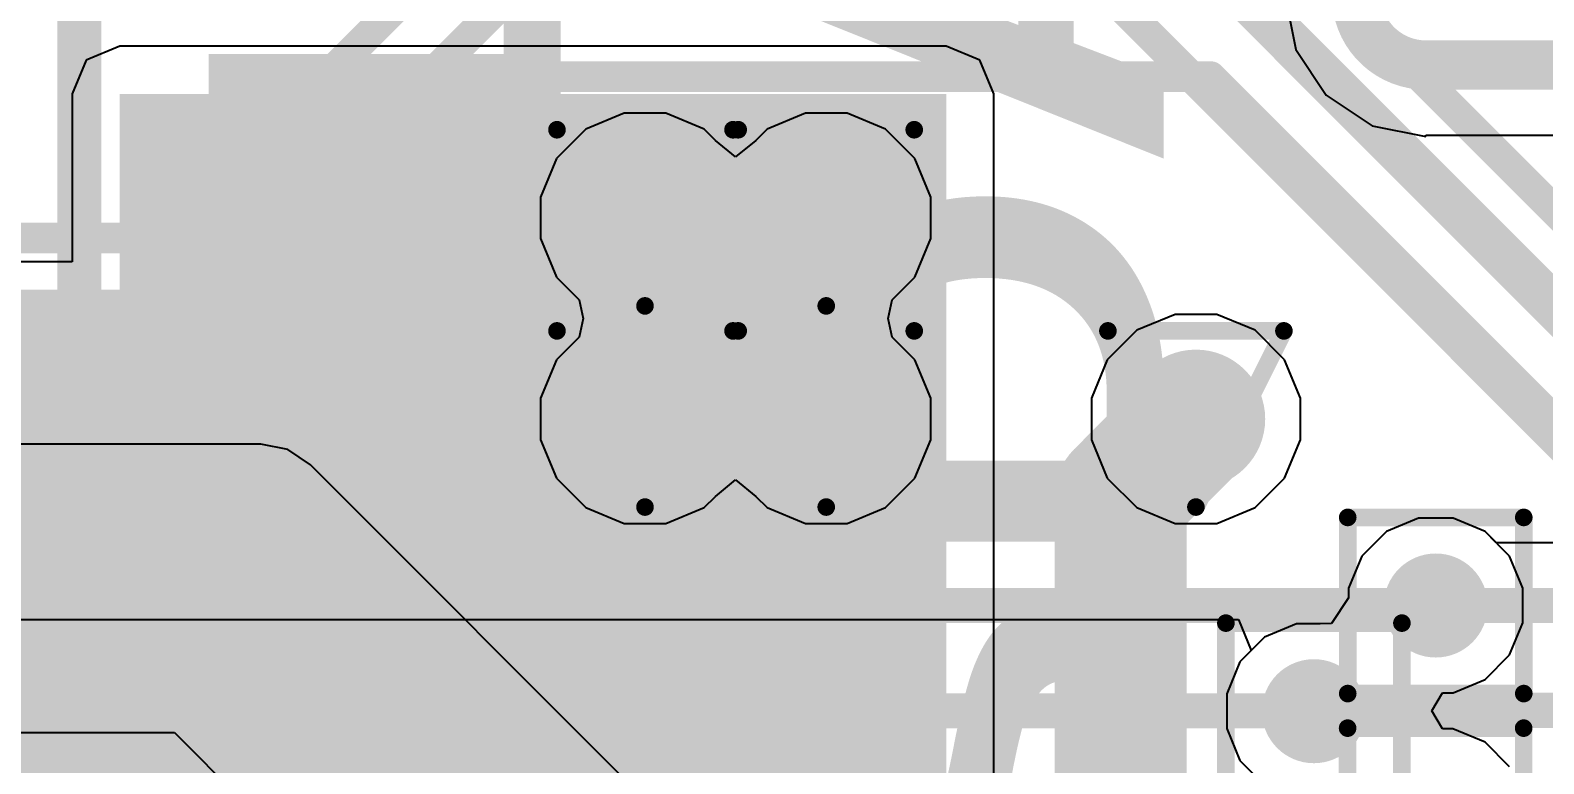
# Model space of a CAD drawing. Header units: inches. Extents: x -6 to 284, y -12 to 154.
# Drawn here: x 32.189 to 36.557, y -9.187 to -7.072 of the extents above; entities that cross this region are included whole.
import ezdxf

# ---------------------------------------------------------------- set-up
doc = ezdxf.new("R2010")
doc.units = ezdxf.units.IN
for name, color, linetype in [('Bottom Layer', 5, 'Continuous'), ('Bottom Overlay', 54, 'Continuous'), ('Bottom Paste', 16, 'Continuous'), ('Bottom Solder', 6, 'Continuous'), ('Drill Drawing', 1, 'Continuous'), ('GND-1', 16, 'Continuous'), ('GND-2', 90, 'Continuous'), ('GND-3', 216, 'Continuous'), ('GND-4', 54, 'Continuous'), ('PWR-1', 156, 'Continuous'), ('PWR-2', 130, 'Continuous'), ('Signal L1', 76, 'Continuous'), ('Signal L2', 6, 'Continuous'), ('Top Layer', 1, 'Continuous'), ('Top Overlay', 2, 'Continuous'), ('Via Holes', 16, 'Continuous')]:
    doc.layers.add(name, color=color, linetype=linetype)
doc.styles.add('Arial Black_Bold', font='', dxfattribs={"height": 0.2})
doc.styles.get('Arial Black_Bold').set_extended_font_data('Arial Black', bold=True)

# ---------------------------------------------------------------- blocks, each defined once
blk = doc.blocks.new('SOT_23_5_B_126')
at = {"layer": 'Bottom Overlay'}
for points in [[(-0.879, 1.4986, 0.127, 0.127, 0), (0.8736, 1.4986, 0.127, 0.127, 0)], [(0.8736, 1.3986, 0.127, 0.127, 0), (0.8736, 1.4986, 0.127, 0.127, 0)]]:
    blk.add_lwpolyline(points, format="xyseb", dxfattribs=at)
for points in [[(0.8418, 1.4986, 0.0635, 0.0635, 1), (0.9053, 1.4986, 0.0635, 0.0635, 1)], [(0.8418, 1.4986, 0.0635, 0.0635, 1), (0.9053, 1.4986, 0.0635, 0.0635, 1)], [(0.8418, 1.3986, 0.0635, 0.0635, 1), (0.9053, 1.3986, 0.0635, 0.0635, 1)]]:
    blk.add_lwpolyline(points, format="xyseb", close=True, dxfattribs=at)
blk = doc.blocks.new('C___0603_B_265')
at = {"layer": 'Bottom Layer'}
blk.add_hatch(color=5, dxfattribs=at).paths.add_polyline_path([(0.381, -0.4445), (0.381, 0.4445), (1.143, 0.4445), (1.143, -0.4445)])
at = {"layer": 'Bottom Paste'}
blk.add_hatch(color=16, dxfattribs=at).paths.add_polyline_path([(0.381, -0.4445), (0.381, 0.4445), (1.143, 0.4445), (1.143, -0.4445)])
at = {"layer": 'Bottom Solder'}
blk.add_hatch(color=6, dxfattribs=at).paths.add_polyline_path([(0.321, -0.5045), (0.321, 0.5045), (1.203, 0.5045), (1.203, -0.5045)])
at = {"layer": 'Bottom Overlay'}
for points in [[(0.4572, 0.5334, 0.127, 0.127, 0), (1.2446, 0.5334, 0.127, 0.127, 0)], [(1.2446, 0.5334, 0.127, 0.127, 0), (1.2446, -0.5334, 0.127, 0.127, 0)], [(1.2446, -0.5334, 0.127, 0.127, 0), (0.4572, -0.5334, 0.127, 0.127, 0)]]:
    blk.add_lwpolyline(points, format="xyseb", dxfattribs=at)
for points in [[(0.4254, 0.5334, 0.0635, 0.0635, 1), (0.4889, 0.5334, 0.0635, 0.0635, 1)], [(1.2128, 0.5334, 0.0635, 0.0635, 1), (1.2763, 0.5334, 0.0635, 0.0635, 1)], [(1.2128, 0.5334, 0.0635, 0.0635, 1), (1.2763, 0.5334, 0.0635, 0.0635, 1)], [(0.4254, -0.5334, 0.0635, 0.0635, 1), (0.4889, -0.5334, 0.0635, 0.0635, 1)], [(1.2129, -0.5334, 0.0635, 0.0635, 1), (1.2764, -0.5334, 0.0635, 0.0635, 1)], [(1.2129, -0.5334, 0.0635, 0.0635, 1), (1.2764, -0.5334, 0.0635, 0.0635, 1)]]:
    blk.add_lwpolyline(points, format="xyseb", close=True, dxfattribs=at)

msp = doc.modelspace()

# ---------------------------------------------------------------- hatches: boundary and pattern name
at = {"layer": 'Bottom Layer'}
for points in [[(32.4478, -9.2275), (34.8326, -9.2275), (34.8326, -7.2555), (32.4478, -7.2555)], [(31.2137, -9.2275), (34.8326, -9.2275), (34.8326, -7.877), (31.2137, -7.877)]]:
    msp.add_hatch(color=5, dxfattribs=at).paths.add_polyline_path(points)
h = msp.add_hatch(color=5, dxfattribs=at)
edge = h.paths.add_edge_path()
edge.add_arc((33.9633, -7.6127), 0.2, 0, 360)
h = msp.add_hatch(color=5, dxfattribs=at)
edge = h.paths.add_edge_path()
edge.add_arc((34.4863, -7.6127), 0.2, 0, 360)
h = msp.add_hatch(color=5, dxfattribs=at)
edge = h.paths.add_edge_path()
edge.add_arc((33.9633, -8.1928), 0.2, 0, 360)
h = msp.add_hatch(color=5, dxfattribs=at)
edge = h.paths.add_edge_path()
edge.add_arc((34.4863, -8.1928), 0.2, 0, 360)
h = msp.add_hatch(color=5, dxfattribs=at)
edge = h.paths.add_edge_path()
edge.add_arc((35.5531, -8.1928), 0.2, 0, 360)
h = msp.add_hatch(color=5, dxfattribs=at)
edge = h.paths.add_edge_path()
edge.add_arc((36.2452, -8.7307), 0.15, 0, 360)
h = msp.add_hatch(color=5, dxfattribs=at)
edge = h.paths.add_edge_path()
edge.add_arc((35.8936, -9.0355), 0.15, 0, 360)
at = {"layer": 'GND-1'}
h = msp.add_hatch(color=16, dxfattribs=at)
edge = h.paths.add_edge_path()
edge.add_arc((33.9633, -7.6127), 0.2, 0, 360)
h = msp.add_hatch(color=16, dxfattribs=at)
edge = h.paths.add_edge_path()
edge.add_arc((34.4863, -7.6127), 0.2, 0, 360)
h = msp.add_hatch(color=16, dxfattribs=at)
edge = h.paths.add_edge_path()
edge.add_arc((33.9633, -8.1928), 0.2, 0, 360)
h = msp.add_hatch(color=16, dxfattribs=at)
edge = h.paths.add_edge_path()
edge.add_arc((34.4863, -8.1928), 0.2, 0, 360)
h = msp.add_hatch(color=16, dxfattribs=at)
edge = h.paths.add_edge_path()
edge.add_arc((35.5531, -8.1928), 0.2, 0, 360)
h = msp.add_hatch(color=16, dxfattribs=at)
edge = h.paths.add_edge_path()
edge.add_arc((36.2452, -8.7307), 0.15, 0, 360)
h = msp.add_hatch(color=16, dxfattribs=at)
edge = h.paths.add_edge_path()
edge.add_arc((35.8936, -9.0355), 0.15, 0, 360)
at = {"layer": 'GND-2'}
h = msp.add_hatch(color=90, dxfattribs=at)
edge = h.paths.add_edge_path()
edge.add_arc((33.9633, -7.6127), 0.2, 0, 360)
h = msp.add_hatch(color=90, dxfattribs=at)
edge = h.paths.add_edge_path()
edge.add_arc((34.4863, -7.6127), 0.2, 0, 360)
h = msp.add_hatch(color=90, dxfattribs=at)
edge = h.paths.add_edge_path()
edge.add_arc((33.9633, -8.1928), 0.2, 0, 360)
h = msp.add_hatch(color=90, dxfattribs=at)
edge = h.paths.add_edge_path()
edge.add_arc((34.4863, -8.1928), 0.2, 0, 360)
h = msp.add_hatch(color=90, dxfattribs=at)
edge = h.paths.add_edge_path()
edge.add_arc((35.5531, -8.1928), 0.2, 0, 360)
h = msp.add_hatch(color=90, dxfattribs=at)
edge = h.paths.add_edge_path()
edge.add_arc((36.2452, -8.7307), 0.15, 0, 360)
h = msp.add_hatch(color=90, dxfattribs=at)
edge = h.paths.add_edge_path()
edge.add_arc((35.8936, -9.0355), 0.15, 0, 360)
at = {"layer": 'GND-3'}
h = msp.add_hatch(color=216, dxfattribs=at)
edge = h.paths.add_edge_path()
edge.add_arc((33.9633, -7.6127), 0.2, 0, 360)
h = msp.add_hatch(color=216, dxfattribs=at)
edge = h.paths.add_edge_path()
edge.add_arc((34.4863, -7.6127), 0.2, 0, 360)
h = msp.add_hatch(color=216, dxfattribs=at)
edge = h.paths.add_edge_path()
edge.add_arc((33.9633, -8.1928), 0.2, 0, 360)
h = msp.add_hatch(color=216, dxfattribs=at)
edge = h.paths.add_edge_path()
edge.add_arc((34.4863, -8.1928), 0.2, 0, 360)
h = msp.add_hatch(color=216, dxfattribs=at)
edge = h.paths.add_edge_path()
edge.add_arc((35.5531, -8.1928), 0.2, 0, 360)
h = msp.add_hatch(color=216, dxfattribs=at)
edge = h.paths.add_edge_path()
edge.add_arc((36.2452, -8.7307), 0.15, 0, 360)
h = msp.add_hatch(color=216, dxfattribs=at)
edge = h.paths.add_edge_path()
edge.add_arc((35.8936, -9.0355), 0.15, 0, 360)
at = {"layer": 'GND-4'}
h = msp.add_hatch(color=54, dxfattribs=at)
edge = h.paths.add_edge_path()
edge.add_arc((33.9633, -7.6127), 0.2, 0, 360)
h = msp.add_hatch(color=54, dxfattribs=at)
edge = h.paths.add_edge_path()
edge.add_arc((34.4863, -7.6127), 0.2, 0, 360)
h = msp.add_hatch(color=54, dxfattribs=at)
edge = h.paths.add_edge_path()
edge.add_arc((33.9633, -8.1928), 0.2, 0, 360)
h = msp.add_hatch(color=54, dxfattribs=at)
edge = h.paths.add_edge_path()
edge.add_arc((34.4863, -8.1928), 0.2, 0, 360)
h = msp.add_hatch(color=54, dxfattribs=at)
edge = h.paths.add_edge_path()
edge.add_arc((35.5531, -8.1928), 0.2, 0, 360)
h = msp.add_hatch(color=54, dxfattribs=at)
edge = h.paths.add_edge_path()
edge.add_arc((36.2452, -8.7307), 0.15, 0, 360)
h = msp.add_hatch(color=54, dxfattribs=at)
edge = h.paths.add_edge_path()
edge.add_arc((35.8936, -9.0355), 0.15, 0, 360)
at = {"layer": 'PWR-1'}
h = msp.add_hatch(color=156, dxfattribs=at)
edge = h.paths.add_edge_path()
edge.add_arc((33.9633, -7.6127), 0.2, 0, 360)
h = msp.add_hatch(color=156, dxfattribs=at)
edge = h.paths.add_edge_path()
edge.add_arc((34.4863, -7.6127), 0.2, 0, 360)
h = msp.add_hatch(color=156, dxfattribs=at)
edge = h.paths.add_edge_path()
edge.add_arc((33.9633, -8.1928), 0.2, 0, 360)
h = msp.add_hatch(color=156, dxfattribs=at)
edge = h.paths.add_edge_path()
edge.add_arc((34.4863, -8.1928), 0.2, 0, 360)
h = msp.add_hatch(color=156, dxfattribs=at)
edge = h.paths.add_edge_path()
edge.add_arc((35.5531, -8.1928), 0.2, 0, 360)
h = msp.add_hatch(color=156, dxfattribs=at)
edge = h.paths.add_edge_path()
edge.add_arc((36.2452, -8.7307), 0.15, 0, 360)
h = msp.add_hatch(color=156, dxfattribs=at)
edge = h.paths.add_edge_path()
edge.add_arc((35.8936, -9.0355), 0.15, 0, 360)
at = {"layer": 'PWR-2'}
h = msp.add_hatch(color=130, dxfattribs=at)
edge = h.paths.add_edge_path()
edge.add_arc((33.9633, -7.6127), 0.2, 0, 360)
h = msp.add_hatch(color=130, dxfattribs=at)
edge = h.paths.add_edge_path()
edge.add_arc((34.4863, -7.6127), 0.2, 0, 360)
h = msp.add_hatch(color=130, dxfattribs=at)
edge = h.paths.add_edge_path()
edge.add_arc((33.9633, -8.1928), 0.2, 0, 360)
h = msp.add_hatch(color=130, dxfattribs=at)
edge = h.paths.add_edge_path()
edge.add_arc((34.4863, -8.1928), 0.2, 0, 360)
h = msp.add_hatch(color=130, dxfattribs=at)
edge = h.paths.add_edge_path()
edge.add_arc((35.5531, -8.1928), 0.2, 0, 360)
h = msp.add_hatch(color=130, dxfattribs=at)
edge = h.paths.add_edge_path()
edge.add_arc((36.2452, -8.7307), 0.15, 0, 360)
h = msp.add_hatch(color=130, dxfattribs=at)
edge = h.paths.add_edge_path()
edge.add_arc((35.8936, -9.0355), 0.15, 0, 360)
at = {"layer": 'Signal L1'}
h = msp.add_hatch(color=76, dxfattribs=at)
edge = h.paths.add_edge_path()
edge.add_arc((33.9633, -7.6127), 0.2, 0, 360)
h = msp.add_hatch(color=76, dxfattribs=at)
edge = h.paths.add_edge_path()
edge.add_arc((34.4863, -7.6127), 0.2, 0, 360)
h = msp.add_hatch(color=76, dxfattribs=at)
edge = h.paths.add_edge_path()
edge.add_arc((33.9633, -8.1928), 0.2, 0, 360)
h = msp.add_hatch(color=76, dxfattribs=at)
edge = h.paths.add_edge_path()
edge.add_arc((34.4863, -8.1928), 0.2, 0, 360)
h = msp.add_hatch(color=76, dxfattribs=at)
edge = h.paths.add_edge_path()
edge.add_arc((35.5531, -8.1928), 0.2, 0, 360)
h = msp.add_hatch(color=76, dxfattribs=at)
edge = h.paths.add_edge_path()
edge.add_arc((36.2452, -8.7307), 0.15, 0, 360)
h = msp.add_hatch(color=76, dxfattribs=at)
edge = h.paths.add_edge_path()
edge.add_arc((35.8936, -9.0355), 0.15, 0, 360)
at = {"layer": 'Signal L2'}
h = msp.add_hatch(color=6, dxfattribs=at)
edge = h.paths.add_edge_path()
edge.add_arc((33.9633, -7.6127), 0.2, 0, 360)
h = msp.add_hatch(color=6, dxfattribs=at)
edge = h.paths.add_edge_path()
edge.add_arc((34.4863, -7.6127), 0.2, 0, 360)
h = msp.add_hatch(color=6, dxfattribs=at)
edge = h.paths.add_edge_path()
edge.add_arc((33.9633, -8.1928), 0.2, 0, 360)
h = msp.add_hatch(color=6, dxfattribs=at)
edge = h.paths.add_edge_path()
edge.add_arc((34.4863, -8.1928), 0.2, 0, 360)
h = msp.add_hatch(color=6, dxfattribs=at)
edge = h.paths.add_edge_path()
edge.add_arc((35.5531, -8.1928), 0.2, 0, 360)
h = msp.add_hatch(color=6, dxfattribs=at)
edge = h.paths.add_edge_path()
edge.add_arc((36.2452, -8.7307), 0.15, 0, 360)
h = msp.add_hatch(color=6, dxfattribs=at)
edge = h.paths.add_edge_path()
edge.add_arc((35.8936, -9.0355), 0.15, 0, 360)
at = {"layer": 'Top Layer'}
h = msp.add_hatch(color=1, dxfattribs=at)
edge = h.paths.add_edge_path()
edge.add_arc((33.9633, -7.6127), 0.2, 0, 360)
h = msp.add_hatch(color=1, dxfattribs=at)
edge = h.paths.add_edge_path()
edge.add_arc((34.4863, -7.6127), 0.2, 0, 360)
h = msp.add_hatch(color=1, dxfattribs=at)
edge = h.paths.add_edge_path()
edge.add_arc((33.9633, -8.1928), 0.2, 0, 360)
h = msp.add_hatch(color=1, dxfattribs=at)
edge = h.paths.add_edge_path()
edge.add_arc((34.4863, -8.1928), 0.2, 0, 360)
h = msp.add_hatch(color=1, dxfattribs=at)
edge = h.paths.add_edge_path()
edge.add_arc((35.5531, -8.1928), 0.2, 0, 360)
h = msp.add_hatch(color=1, dxfattribs=at)
edge = h.paths.add_edge_path()
edge.add_arc((36.2452, -8.7307), 0.15, 0, 360)
h = msp.add_hatch(color=1, dxfattribs=at)
edge = h.paths.add_edge_path()
edge.add_arc((35.8936, -9.0355), 0.15, 0, 360)
at = {"layer": 'Via Holes'}
h = msp.add_hatch(color=7, dxfattribs=at)
edge = h.paths.add_edge_path()
edge.add_arc((33.9633, -7.6127), 0.1, 0, 360)
h = msp.add_hatch(color=7, dxfattribs=at)
edge = h.paths.add_edge_path()
edge.add_arc((34.4863, -7.6127), 0.1, 0, 360)
h = msp.add_hatch(color=7, dxfattribs=at)
edge = h.paths.add_edge_path()
edge.add_arc((33.9633, -8.1928), 0.1, 0, 360)
h = msp.add_hatch(color=7, dxfattribs=at)
edge = h.paths.add_edge_path()
edge.add_arc((34.4863, -8.1928), 0.1, 0, 360)
h = msp.add_hatch(color=7, dxfattribs=at)
edge = h.paths.add_edge_path()
edge.add_arc((35.5531, -8.1928), 0.1, 0, 360)
h = msp.add_hatch(color=7, dxfattribs=at)
edge = h.paths.add_edge_path()
edge.add_arc((36.2452, -8.7307), 0.075, 0, 360)
h = msp.add_hatch(color=7, dxfattribs=at)
edge = h.paths.add_edge_path()
edge.add_arc((35.8936, -9.0355), 0.075, 0, 360)

# ---------------------------------------------------------------- linework, layer by layer
at = {"layer": 'Bottom Layer'}
for p, q in [((32.4478, -7.118), (32.3506, -7.1583)), ((34.8326, -7.118), (32.4478, -7.118)), ((34.9298, -7.1583), (34.8326, -7.118)), ((32.3506, -7.1583), (32.3103, -7.2555)), ((34.97, -7.2555), (34.9298, -7.1583)), ((32.3103, -7.2555), (32.3103, -7.7396)), ((34.97, -9.2275), (34.97, -7.2555)), ((32.3103, -7.7396), (31.2137, -7.7396)), ((36.1952, -8.4791), (36.1027, -8.5175)), ((36.2953, -8.4791), (36.1952, -8.4791)), ((36.3877, -8.5175), (36.2953, -8.4791)), ((36.1027, -8.5175), (36.0319, -8.5882)), ((36.4585, -8.5882), (36.3877, -8.5175)), ((36.0319, -8.5882), (35.9936, -8.6807)), ((36.4968, -8.6807), (36.4585, -8.5882)), ((35.9936, -8.6807), (35.9936, -8.7084)), ((36.4968, -8.7808), (36.4968, -8.6807)), ((35.9936, -8.7084), (35.9445, -8.7827)), ((35.7511, -8.8223), (35.6803, -8.893)), ((35.8436, -8.7839), (35.7511, -8.8223)), ((35.9115, -8.7839), (35.8436, -8.7839)), ((35.9445, -8.7827), (35.9115, -8.7839)), ((36.4585, -8.8733), (36.4968, -8.7808)), ((35.6803, -8.893), (35.642, -8.9855)), ((36.3877, -8.944), (36.4585, -8.8733)), ((36.2953, -8.9823), (36.3877, -8.944)), ((35.642, -8.9855), (35.642, -9.0856)), ((36.234, -9.0344), (36.2648, -8.9823)), ((36.2648, -8.9823), (36.2953, -8.9823)), ((36.2652, -9.0867), (36.234, -9.0344)), ((35.642, -9.0856), (35.6803, -9.1781)), ((36.2949, -9.0867), (36.2652, -9.0867)), ((36.3874, -9.125), (36.2949, -9.0867)), ((36.4582, -9.1958), (36.3874, -9.125)), ((35.6803, -9.1781), (35.7511, -9.2488))]:
    msp.add_line(p, q, dxfattribs=at)
for points in [[(35.3364, -8.4147, 0.381, 0.381, 0), (35.5531, -8.1979, 0.381, 0.381, 0)], [(35.5531, -8.1979, 0.381, 0.381, 0), (35.5531, -8.1928, 0.381, 0.381, 0)], [(35.3364, -9.3603, 0.381, 0.381, 0), (35.3364, -8.4147, 0.381, 0.381, 0)], [(35.3364, -9.3603, 0.381, 0.381, -0.414214), (34.7326, -9.9641, 0.381, 0.381, 0)]]:
    msp.add_lwpolyline(points, format="xyseb", dxfattribs=at)
for points in [[(35.4579, -8.1928, 0.1905, 0.1905, 1), (35.6484, -8.1928, 0.1905, 0.1905, 1)], [(35.4579, -8.1979, 0.1905, 0.1905, 1), (35.6484, -8.1979, 0.1905, 0.1905, 1)], [(35.4579, -8.1979, 0.1905, 0.1905, 1), (35.6484, -8.1979, 0.1905, 0.1905, 1)], [(35.2411, -8.4147, 0.1905, 0.1905, 1), (35.4316, -8.4147, 0.1905, 0.1905, 1)], [(35.2411, -8.4147, 0.1905, 0.1905, 1), (35.4316, -8.4147, 0.1905, 0.1905, 1)], [(35.2411, -9.3603, 0.1905, 0.1905, 1), (35.4316, -9.3603, 0.1905, 0.1905, 1)], [(35.2411, -9.3603, 0.1905, 0.1905, 1), (35.4316, -9.3603, 0.1905, 0.1905, 1)]]:
    msp.add_lwpolyline(points, format="xyseb", close=True, dxfattribs=at)
at = {"layer": 'Drill Drawing'}
for points in [[(33.7093, -7.3587, 0.0508, 0.0508, 0), (34.2173, -7.3587, 0.0508, 0.0508, 0)], [(33.7093, -7.3587, 0.0508, 0.0508, 0), (33.9633, -7.8667, 0.0508, 0.0508, 0)], [(33.9633, -7.8667, 0.0508, 0.0508, 0), (34.2173, -7.3587, 0.0508, 0.0508, 0)], [(34.2323, -7.3587, 0.0508, 0.0508, 0), (34.7403, -7.3587, 0.0508, 0.0508, 0)], [(34.2323, -7.3587, 0.0508, 0.0508, 0), (34.4863, -7.8667, 0.0508, 0.0508, 0)], [(34.4863, -7.8667, 0.0508, 0.0508, 0), (34.7403, -7.3587, 0.0508, 0.0508, 0)], [(33.7093, -7.9388, 0.0508, 0.0508, 0), (34.2173, -7.9388, 0.0508, 0.0508, 0)], [(33.7093, -7.9388, 0.0508, 0.0508, 0), (33.9633, -8.4468, 0.0508, 0.0508, 0)], [(33.9633, -8.4468, 0.0508, 0.0508, 0), (34.2173, -7.9388, 0.0508, 0.0508, 0)], [(34.2323, -7.9388, 0.0508, 0.0508, 0), (34.7403, -7.9388, 0.0508, 0.0508, 0)], [(34.2323, -7.9388, 0.0508, 0.0508, 0), (34.4863, -8.4468, 0.0508, 0.0508, 0)], [(34.4863, -8.4468, 0.0508, 0.0508, 0), (34.7403, -7.9388, 0.0508, 0.0508, 0)], [(35.2991, -7.9388, 0.0508, 0.0508, 0), (35.8071, -7.9388, 0.0508, 0.0508, 0)], [(35.2991, -7.9388, 0.0508, 0.0508, 0), (35.5531, -8.4468, 0.0508, 0.0508, 0)], [(35.5531, -8.4468, 0.0508, 0.0508, 0), (35.8071, -7.9388, 0.0508, 0.0508, 0)], [(35.9912, -8.4767, 0.0508, 0.0508, 0), (36.4992, -8.4767, 0.0508, 0.0508, 0)], [(35.9912, -8.9847, 0.0508, 0.0508, 0), (35.9912, -8.4767, 0.0508, 0.0508, 0)], [(36.4992, -8.9847, 0.0508, 0.0508, 0), (36.4992, -8.4767, 0.0508, 0.0508, 0)], [(35.6396, -8.7815, 0.0508, 0.0508, 0), (36.1476, -8.7815, 0.0508, 0.0508, 0)], [(35.6396, -9.2895, 0.0508, 0.0508, 0), (35.6396, -8.7815, 0.0508, 0.0508, 0)], [(36.1476, -9.2895, 0.0508, 0.0508, 0), (36.1476, -8.7815, 0.0508, 0.0508, 0)], [(35.9912, -8.9847, 0.0508, 0.0508, 0), (36.4992, -8.9847, 0.0508, 0.0508, 0)], [(35.9909, -9.0843, 0.0508, 0.0508, 0), (36.4989, -9.0843, 0.0508, 0.0508, 0)], [(35.9909, -9.5923, 0.0508, 0.0508, 0), (35.9909, -9.0843, 0.0508, 0.0508, 0)], [(36.4989, -9.5923, 0.0508, 0.0508, 0), (36.4989, -9.0843, 0.0508, 0.0508, 0)]]:
    msp.add_lwpolyline(points, format="xyseb", dxfattribs=at)
for points in [[(33.6966, -7.3587, 0.0254, 0.0254, 1), (33.722, -7.3587, 0.0254, 0.0254, 1)], [(33.6966, -7.3587, 0.0254, 0.0254, 1), (33.722, -7.3587, 0.0254, 0.0254, 1)], [(34.2046, -7.3587, 0.0254, 0.0254, 1), (34.23, -7.3587, 0.0254, 0.0254, 1)], [(34.2046, -7.3587, 0.0254, 0.0254, 1), (34.23, -7.3587, 0.0254, 0.0254, 1)], [(34.2196, -7.3587, 0.0254, 0.0254, 1), (34.245, -7.3587, 0.0254, 0.0254, 1)], [(34.2196, -7.3587, 0.0254, 0.0254, 1), (34.245, -7.3587, 0.0254, 0.0254, 1)], [(34.7276, -7.3587, 0.0254, 0.0254, 1), (34.753, -7.3587, 0.0254, 0.0254, 1)], [(34.7276, -7.3587, 0.0254, 0.0254, 1), (34.753, -7.3587, 0.0254, 0.0254, 1)], [(33.9506, -7.8667, 0.0254, 0.0254, 1), (33.976, -7.8667, 0.0254, 0.0254, 1)], [(33.9506, -7.8667, 0.0254, 0.0254, 1), (33.976, -7.8667, 0.0254, 0.0254, 1)], [(34.4736, -7.8667, 0.0254, 0.0254, 1), (34.499, -7.8667, 0.0254, 0.0254, 1)], [(34.4736, -7.8667, 0.0254, 0.0254, 1), (34.499, -7.8667, 0.0254, 0.0254, 1)], [(33.6966, -7.9388, 0.0254, 0.0254, 1), (33.722, -7.9388, 0.0254, 0.0254, 1)], [(33.6966, -7.9388, 0.0254, 0.0254, 1), (33.722, -7.9388, 0.0254, 0.0254, 1)], [(34.2046, -7.9388, 0.0254, 0.0254, 1), (34.23, -7.9388, 0.0254, 0.0254, 1)], [(34.2046, -7.9388, 0.0254, 0.0254, 1), (34.23, -7.9388, 0.0254, 0.0254, 1)], [(34.2196, -7.9388, 0.0254, 0.0254, 1), (34.245, -7.9388, 0.0254, 0.0254, 1)], [(34.2196, -7.9388, 0.0254, 0.0254, 1), (34.245, -7.9388, 0.0254, 0.0254, 1)], [(34.7276, -7.9388, 0.0254, 0.0254, 1), (34.753, -7.9388, 0.0254, 0.0254, 1)], [(34.7276, -7.9388, 0.0254, 0.0254, 1), (34.753, -7.9388, 0.0254, 0.0254, 1)], [(35.2864, -7.9388, 0.0254, 0.0254, 1), (35.3118, -7.9388, 0.0254, 0.0254, 1)], [(35.2864, -7.9388, 0.0254, 0.0254, 1), (35.3118, -7.9388, 0.0254, 0.0254, 1)], [(35.7944, -7.9388, 0.0254, 0.0254, 1), (35.8198, -7.9388, 0.0254, 0.0254, 1)], [(35.7944, -7.9388, 0.0254, 0.0254, 1), (35.8198, -7.9388, 0.0254, 0.0254, 1)], [(33.9506, -8.4468, 0.0254, 0.0254, 1), (33.976, -8.4468, 0.0254, 0.0254, 1)], [(33.9506, -8.4468, 0.0254, 0.0254, 1), (33.976, -8.4468, 0.0254, 0.0254, 1)], [(34.4736, -8.4468, 0.0254, 0.0254, 1), (34.499, -8.4468, 0.0254, 0.0254, 1)], [(34.4736, -8.4468, 0.0254, 0.0254, 1), (34.499, -8.4468, 0.0254, 0.0254, 1)], [(35.5404, -8.4468, 0.0254, 0.0254, 1), (35.5658, -8.4468, 0.0254, 0.0254, 1)], [(35.5404, -8.4468, 0.0254, 0.0254, 1), (35.5658, -8.4468, 0.0254, 0.0254, 1)], [(35.9785, -8.4767, 0.0254, 0.0254, 1), (36.0039, -8.4767, 0.0254, 0.0254, 1)], [(35.9785, -8.4767, 0.0254, 0.0254, 1), (36.0039, -8.4767, 0.0254, 0.0254, 1)], [(36.4865, -8.4767, 0.0254, 0.0254, 1), (36.5119, -8.4767, 0.0254, 0.0254, 1)], [(36.4865, -8.4767, 0.0254, 0.0254, 1), (36.5119, -8.4767, 0.0254, 0.0254, 1)], [(35.6269, -8.7815, 0.0254, 0.0254, 1), (35.6523, -8.7815, 0.0254, 0.0254, 1)], [(35.6269, -8.7815, 0.0254, 0.0254, 1), (35.6523, -8.7815, 0.0254, 0.0254, 1)], [(36.1349, -8.7815, 0.0254, 0.0254, 1), (36.1603, -8.7815, 0.0254, 0.0254, 1)], [(36.1349, -8.7815, 0.0254, 0.0254, 1), (36.1603, -8.7815, 0.0254, 0.0254, 1)], [(35.9785, -8.9847, 0.0254, 0.0254, 1), (36.0039, -8.9847, 0.0254, 0.0254, 1)], [(35.9785, -8.9847, 0.0254, 0.0254, 1), (36.0039, -8.9847, 0.0254, 0.0254, 1)], [(36.4865, -8.9847, 0.0254, 0.0254, 1), (36.5119, -8.9847, 0.0254, 0.0254, 1)], [(36.4865, -8.9847, 0.0254, 0.0254, 1), (36.5119, -8.9847, 0.0254, 0.0254, 1)], [(35.9782, -9.0843, 0.0254, 0.0254, 1), (36.0036, -9.0843, 0.0254, 0.0254, 1)], [(35.9782, -9.0843, 0.0254, 0.0254, 1), (36.0036, -9.0843, 0.0254, 0.0254, 1)], [(36.4862, -9.0843, 0.0254, 0.0254, 1), (36.5116, -9.0843, 0.0254, 0.0254, 1)], [(36.4862, -9.0843, 0.0254, 0.0254, 1), (36.5116, -9.0843, 0.0254, 0.0254, 1)]]:
    msp.add_lwpolyline(points, format="xyseb", close=True, dxfattribs=at)
at = {"layer": 'GND-1'}
for p, q in [((33.9033, -7.3111), (33.7924, -7.357)), ((34.0233, -7.3111), (33.9033, -7.3111)), ((34.1341, -7.357), (34.0233, -7.3111)), ((34.4263, -7.3111), (34.3155, -7.357)), ((34.5463, -7.3111), (34.4263, -7.3111)), ((34.6572, -7.357), (34.5463, -7.3111)), ((33.7924, -7.357), (33.7076, -7.4418)), ((34.1667, -7.3896), (34.1341, -7.357)), ((34.3155, -7.357), (34.2829, -7.3896)), ((34.742, -7.4418), (34.6572, -7.357)), ((34.2248, -7.437), (34.1667, -7.3896)), ((34.2829, -7.3896), (34.2248, -7.437)), ((33.7076, -7.4418), (33.6617, -7.5527)), ((34.7879, -7.5527), (34.742, -7.4418)), ((33.6617, -7.5527), (33.6617, -7.6727)), ((34.7879, -7.6727), (34.7879, -7.5527)), ((33.6617, -7.6727), (33.7076, -7.7835)), ((34.742, -7.7835), (34.7879, -7.6727)), ((33.7076, -7.7835), (33.773, -7.8489)), ((34.6766, -7.8489), (34.742, -7.7835)), ((33.773, -7.8489), (33.7848, -7.9027)), ((34.6647, -7.9027), (34.6766, -7.8489)), ((33.7848, -7.9027), (33.773, -7.9565)), ((34.6766, -7.9565), (34.6647, -7.9027)), ((33.773, -7.9565), (33.7076, -8.0219)), ((34.742, -8.0219), (34.6766, -7.9565)), ((33.7076, -8.0219), (33.6617, -8.1328)), ((34.7879, -8.1328), (34.742, -8.0219)), ((33.6617, -8.1328), (33.6617, -8.2528)), ((34.7879, -8.2528), (34.7879, -8.1328)), ((33.6617, -8.2528), (33.7076, -8.3636)), ((34.742, -8.3636), (34.7879, -8.2528)), ((33.7076, -8.3636), (33.7924, -8.4485)), ((34.1667, -8.4159), (34.2248, -8.3684)), ((34.2248, -8.3684), (34.2829, -8.4159)), ((34.6572, -8.4485), (34.742, -8.3636)), ((34.1341, -8.4485), (34.1667, -8.4159)), ((34.2829, -8.4159), (34.3155, -8.4485)), ((33.7924, -8.4485), (33.9033, -8.4944)), ((34.0233, -8.4944), (34.1341, -8.4485)), ((34.3155, -8.4485), (34.4263, -8.4944)), ((34.5463, -8.4944), (34.6572, -8.4485)), ((33.9033, -8.4944), (34.0233, -8.4944)), ((34.4263, -8.4944), (34.5463, -8.4944)), ((36.1952, -8.4791), (36.1027, -8.5175)), ((36.2953, -8.4791), (36.1952, -8.4791)), ((36.3877, -8.5175), (36.2953, -8.4791)), ((36.1027, -8.5175), (36.0319, -8.5882)), ((36.4585, -8.5882), (36.3877, -8.5175)), ((36.0319, -8.5882), (35.9936, -8.6807)), ((36.4968, -8.6807), (36.4585, -8.5882)), ((35.9936, -8.6807), (35.9936, -8.7084)), ((36.4968, -8.7808), (36.4968, -8.6807)), ((35.9936, -8.7084), (35.9445, -8.7827)), ((35.7511, -8.8223), (35.6803, -8.893)), ((35.8436, -8.7839), (35.7511, -8.8223)), ((35.9115, -8.7839), (35.8436, -8.7839)), ((35.9445, -8.7827), (35.9115, -8.7839)), ((36.4585, -8.8733), (36.4968, -8.7808)), ((35.6803, -8.893), (35.642, -8.9855)), ((36.3877, -8.944), (36.4585, -8.8733)), ((36.2953, -8.9823), (36.3877, -8.944)), ((35.642, -8.9855), (35.642, -9.0856)), ((36.234, -9.0344), (36.2648, -8.9823)), ((36.2648, -8.9823), (36.2953, -8.9823)), ((36.2652, -9.0867), (36.234, -9.0344)), ((35.642, -9.0856), (35.6803, -9.1781)), ((36.2949, -9.0867), (36.2652, -9.0867)), ((36.3874, -9.125), (36.2949, -9.0867)), ((36.4582, -9.1958), (36.3874, -9.125)), ((35.6803, -9.1781), (35.7511, -9.2488))]:
    msp.add_line(p, q, dxfattribs=at)
at = {"layer": 'GND-2'}
for p, q in [((33.9033, -7.3111), (33.7924, -7.357)), ((34.0233, -7.3111), (33.9033, -7.3111)), ((34.1341, -7.357), (34.0233, -7.3111)), ((34.4263, -7.3111), (34.3155, -7.357)), ((34.5463, -7.3111), (34.4263, -7.3111)), ((34.6572, -7.357), (34.5463, -7.3111)), ((33.7924, -7.357), (33.7076, -7.4418)), ((34.1667, -7.3896), (34.1341, -7.357)), ((34.3155, -7.357), (34.2829, -7.3896)), ((34.742, -7.4418), (34.6572, -7.357)), ((34.2248, -7.437), (34.1667, -7.3896)), ((34.2829, -7.3896), (34.2248, -7.437)), ((33.7076, -7.4418), (33.6617, -7.5527)), ((34.7879, -7.5527), (34.742, -7.4418)), ((33.6617, -7.5527), (33.6617, -7.6727)), ((34.7879, -7.6727), (34.7879, -7.5527)), ((33.6617, -7.6727), (33.7076, -7.7835)), ((34.742, -7.7835), (34.7879, -7.6727)), ((33.7076, -7.7835), (33.773, -7.8489)), ((34.6766, -7.8489), (34.742, -7.7835)), ((33.773, -7.8489), (33.7848, -7.9027)), ((34.6647, -7.9027), (34.6766, -7.8489)), ((33.7848, -7.9027), (33.773, -7.9565)), ((34.6766, -7.9565), (34.6647, -7.9027)), ((33.773, -7.9565), (33.7076, -8.0219)), ((34.742, -8.0219), (34.6766, -7.9565)), ((33.7076, -8.0219), (33.6617, -8.1328)), ((34.7879, -8.1328), (34.742, -8.0219)), ((33.6617, -8.1328), (33.6617, -8.2528)), ((34.7879, -8.2528), (34.7879, -8.1328)), ((33.6617, -8.2528), (33.7076, -8.3636)), ((34.742, -8.3636), (34.7879, -8.2528)), ((33.7076, -8.3636), (33.7924, -8.4485)), ((34.1667, -8.4159), (34.2248, -8.3684)), ((34.2248, -8.3684), (34.2829, -8.4159)), ((34.6572, -8.4485), (34.742, -8.3636)), ((34.1341, -8.4485), (34.1667, -8.4159)), ((34.2829, -8.4159), (34.3155, -8.4485)), ((33.7924, -8.4485), (33.9033, -8.4944)), ((34.0233, -8.4944), (34.1341, -8.4485)), ((34.3155, -8.4485), (34.4263, -8.4944)), ((34.5463, -8.4944), (34.6572, -8.4485)), ((33.9033, -8.4944), (34.0233, -8.4944)), ((34.4263, -8.4944), (34.5463, -8.4944)), ((36.1952, -8.4791), (36.1027, -8.5175)), ((36.2953, -8.4791), (36.1952, -8.4791)), ((36.3877, -8.5175), (36.2953, -8.4791)), ((36.1027, -8.5175), (36.0319, -8.5882)), ((36.4585, -8.5882), (36.3877, -8.5175)), ((36.0319, -8.5882), (35.9936, -8.6807)), ((36.4968, -8.6807), (36.4585, -8.5882)), ((35.9936, -8.6807), (35.9936, -8.7084)), ((36.4968, -8.7808), (36.4968, -8.6807)), ((35.9936, -8.7084), (35.9445, -8.7827)), ((35.7511, -8.8223), (35.6803, -8.893)), ((35.8436, -8.7839), (35.7511, -8.8223)), ((35.9115, -8.7839), (35.8436, -8.7839)), ((35.9445, -8.7827), (35.9115, -8.7839)), ((36.4585, -8.8733), (36.4968, -8.7808)), ((35.6803, -8.893), (35.642, -8.9855)), ((36.3877, -8.944), (36.4585, -8.8733)), ((36.2953, -8.9823), (36.3877, -8.944)), ((35.642, -8.9855), (35.642, -9.0856)), ((36.234, -9.0344), (36.2648, -8.9823)), ((36.2648, -8.9823), (36.2953, -8.9823)), ((36.2652, -9.0867), (36.234, -9.0344)), ((35.642, -9.0856), (35.6803, -9.1781)), ((36.2949, -9.0867), (36.2652, -9.0867)), ((36.3874, -9.125), (36.2949, -9.0867)), ((36.4582, -9.1958), (36.3874, -9.125)), ((35.6803, -9.1781), (35.7511, -9.2488))]:
    msp.add_line(p, q, dxfattribs=at)
at = {"layer": 'GND-3'}
for p, q in [((33.9033, -7.3111), (33.7924, -7.357)), ((34.0233, -7.3111), (33.9033, -7.3111)), ((34.1341, -7.357), (34.0233, -7.3111)), ((34.4263, -7.3111), (34.3155, -7.357)), ((34.5463, -7.3111), (34.4263, -7.3111)), ((34.6572, -7.357), (34.5463, -7.3111)), ((33.7924, -7.357), (33.7076, -7.4418)), ((34.1667, -7.3896), (34.1341, -7.357)), ((34.3155, -7.357), (34.2829, -7.3896)), ((34.742, -7.4418), (34.6572, -7.357)), ((34.2248, -7.437), (34.1667, -7.3896)), ((34.2829, -7.3896), (34.2248, -7.437)), ((33.7076, -7.4418), (33.6617, -7.5527)), ((34.7879, -7.5527), (34.742, -7.4418)), ((33.6617, -7.5527), (33.6617, -7.6727)), ((34.7879, -7.6727), (34.7879, -7.5527)), ((33.6617, -7.6727), (33.7076, -7.7835)), ((34.742, -7.7835), (34.7879, -7.6727)), ((33.7076, -7.7835), (33.773, -7.8489)), ((34.6766, -7.8489), (34.742, -7.7835)), ((33.773, -7.8489), (33.7848, -7.9027)), ((34.6647, -7.9027), (34.6766, -7.8489)), ((33.7848, -7.9027), (33.773, -7.9565)), ((34.6766, -7.9565), (34.6647, -7.9027)), ((33.773, -7.9565), (33.7076, -8.0219)), ((34.742, -8.0219), (34.6766, -7.9565)), ((33.7076, -8.0219), (33.6617, -8.1328)), ((34.7879, -8.1328), (34.742, -8.0219)), ((33.6617, -8.1328), (33.6617, -8.2528)), ((34.7879, -8.2528), (34.7879, -8.1328)), ((33.6617, -8.2528), (33.7076, -8.3636)), ((34.742, -8.3636), (34.7879, -8.2528)), ((33.7076, -8.3636), (33.7924, -8.4485)), ((34.1667, -8.4159), (34.2248, -8.3684)), ((34.2248, -8.3684), (34.2829, -8.4159)), ((34.6572, -8.4485), (34.742, -8.3636)), ((34.1341, -8.4485), (34.1667, -8.4159)), ((34.2829, -8.4159), (34.3155, -8.4485)), ((33.7924, -8.4485), (33.9033, -8.4944)), ((34.0233, -8.4944), (34.1341, -8.4485)), ((34.3155, -8.4485), (34.4263, -8.4944)), ((34.5463, -8.4944), (34.6572, -8.4485)), ((33.9033, -8.4944), (34.0233, -8.4944)), ((34.4263, -8.4944), (34.5463, -8.4944)), ((36.1952, -8.4791), (36.1027, -8.5175)), ((36.2953, -8.4791), (36.1952, -8.4791)), ((36.3877, -8.5175), (36.2953, -8.4791)), ((36.1027, -8.5175), (36.0319, -8.5882)), ((36.4585, -8.5882), (36.3877, -8.5175)), ((36.0319, -8.5882), (35.9936, -8.6807)), ((36.4968, -8.6807), (36.4585, -8.5882)), ((35.9936, -8.6807), (35.9936, -8.7084)), ((36.4968, -8.7808), (36.4968, -8.6807)), ((35.9936, -8.7084), (35.9445, -8.7827)), ((35.7511, -8.8223), (35.6803, -8.893)), ((35.8436, -8.7839), (35.7511, -8.8223)), ((35.9115, -8.7839), (35.8436, -8.7839)), ((35.9445, -8.7827), (35.9115, -8.7839)), ((36.4585, -8.8733), (36.4968, -8.7808)), ((35.6803, -8.893), (35.642, -8.9855)), ((36.3877, -8.944), (36.4585, -8.8733)), ((36.2953, -8.9823), (36.3877, -8.944)), ((35.642, -8.9855), (35.642, -9.0856)), ((36.234, -9.0344), (36.2648, -8.9823)), ((36.2648, -8.9823), (36.2953, -8.9823)), ((36.2652, -9.0867), (36.234, -9.0344)), ((35.642, -9.0856), (35.6803, -9.1781)), ((36.2949, -9.0867), (36.2652, -9.0867)), ((36.3874, -9.125), (36.2949, -9.0867)), ((36.4582, -9.1958), (36.3874, -9.125)), ((35.6803, -9.1781), (35.7511, -9.2488))]:
    msp.add_line(p, q, dxfattribs=at)
at = {"layer": 'GND-4'}
for p, q in [((33.9033, -7.3111), (33.7924, -7.357)), ((34.0233, -7.3111), (33.9033, -7.3111)), ((34.1341, -7.357), (34.0233, -7.3111)), ((34.4263, -7.3111), (34.3155, -7.357)), ((34.5463, -7.3111), (34.4263, -7.3111)), ((34.6572, -7.357), (34.5463, -7.3111)), ((33.7924, -7.357), (33.7076, -7.4418)), ((34.1667, -7.3896), (34.1341, -7.357)), ((34.3155, -7.357), (34.2829, -7.3896)), ((34.742, -7.4418), (34.6572, -7.357)), ((34.2248, -7.437), (34.1667, -7.3896)), ((34.2829, -7.3896), (34.2248, -7.437)), ((33.7076, -7.4418), (33.6617, -7.5527)), ((34.7879, -7.5527), (34.742, -7.4418)), ((33.6617, -7.5527), (33.6617, -7.6727)), ((34.7879, -7.6727), (34.7879, -7.5527)), ((33.6617, -7.6727), (33.7076, -7.7835)), ((34.742, -7.7835), (34.7879, -7.6727)), ((33.7076, -7.7835), (33.773, -7.8489)), ((34.6766, -7.8489), (34.742, -7.7835)), ((33.773, -7.8489), (33.7848, -7.9027)), ((34.6647, -7.9027), (34.6766, -7.8489)), ((33.7848, -7.9027), (33.773, -7.9565)), ((34.6766, -7.9565), (34.6647, -7.9027)), ((33.773, -7.9565), (33.7076, -8.0219)), ((34.742, -8.0219), (34.6766, -7.9565)), ((33.7076, -8.0219), (33.6617, -8.1328)), ((34.7879, -8.1328), (34.742, -8.0219)), ((33.6617, -8.1328), (33.6617, -8.2528)), ((34.7879, -8.2528), (34.7879, -8.1328)), ((33.6617, -8.2528), (33.7076, -8.3636)), ((34.742, -8.3636), (34.7879, -8.2528)), ((33.7076, -8.3636), (33.7924, -8.4485)), ((34.1667, -8.4159), (34.2248, -8.3684)), ((34.2248, -8.3684), (34.2829, -8.4159)), ((34.6572, -8.4485), (34.742, -8.3636)), ((34.1341, -8.4485), (34.1667, -8.4159)), ((34.2829, -8.4159), (34.3155, -8.4485)), ((33.7924, -8.4485), (33.9033, -8.4944)), ((34.0233, -8.4944), (34.1341, -8.4485)), ((34.3155, -8.4485), (34.4263, -8.4944)), ((34.5463, -8.4944), (34.6572, -8.4485)), ((33.9033, -8.4944), (34.0233, -8.4944)), ((34.4263, -8.4944), (34.5463, -8.4944)), ((36.1952, -8.4791), (36.1027, -8.5175)), ((36.2953, -8.4791), (36.1952, -8.4791)), ((36.3877, -8.5175), (36.2953, -8.4791)), ((36.1027, -8.5175), (36.0319, -8.5882)), ((36.4585, -8.5882), (36.3877, -8.5175)), ((36.0319, -8.5882), (35.9936, -8.6807)), ((36.4968, -8.6807), (36.4585, -8.5882)), ((35.9936, -8.6807), (35.9936, -8.7084)), ((36.4968, -8.7808), (36.4968, -8.6807)), ((35.9936, -8.7084), (35.9445, -8.7827)), ((35.7511, -8.8223), (35.6803, -8.893)), ((35.8436, -8.7839), (35.7511, -8.8223)), ((35.9115, -8.7839), (35.8436, -8.7839)), ((35.9445, -8.7827), (35.9115, -8.7839)), ((36.4585, -8.8733), (36.4968, -8.7808)), ((35.6803, -8.893), (35.642, -8.9855)), ((36.3877, -8.944), (36.4585, -8.8733)), ((36.2953, -8.9823), (36.3877, -8.944)), ((35.642, -8.9855), (35.642, -9.0856)), ((36.234, -9.0344), (36.2648, -8.9823)), ((36.2648, -8.9823), (36.2953, -8.9823)), ((36.2652, -9.0867), (36.234, -9.0344)), ((35.642, -9.0856), (35.6803, -9.1781)), ((36.2949, -9.0867), (36.2652, -9.0867)), ((36.3874, -9.125), (36.2949, -9.0867)), ((36.4582, -9.1958), (36.3874, -9.125)), ((35.6803, -9.1781), (35.7511, -9.2488))]:
    msp.add_line(p, q, dxfattribs=at)
at = {"layer": 'PWR-1'}
for p, q in [((33.9033, -7.3111), (33.7924, -7.357)), ((34.0233, -7.3111), (33.9033, -7.3111)), ((34.1341, -7.357), (34.0233, -7.3111)), ((34.4263, -7.3111), (34.3155, -7.357)), ((34.5463, -7.3111), (34.4263, -7.3111)), ((34.6572, -7.357), (34.5463, -7.3111)), ((33.7924, -7.357), (33.7076, -7.4418)), ((34.1667, -7.3896), (34.1341, -7.357)), ((34.3155, -7.357), (34.2829, -7.3896)), ((34.742, -7.4418), (34.6572, -7.357)), ((34.2248, -7.437), (34.1667, -7.3896)), ((34.2829, -7.3896), (34.2248, -7.437)), ((33.7076, -7.4418), (33.6617, -7.5527)), ((34.7879, -7.5527), (34.742, -7.4418)), ((33.6617, -7.5527), (33.6617, -7.6727)), ((34.7879, -7.6727), (34.7879, -7.5527)), ((33.6617, -7.6727), (33.7076, -7.7835)), ((34.742, -7.7835), (34.7879, -7.6727)), ((33.7076, -7.7835), (33.773, -7.8489)), ((34.6766, -7.8489), (34.742, -7.7835)), ((33.773, -7.8489), (33.7848, -7.9027)), ((34.6647, -7.9027), (34.6766, -7.8489)), ((33.7848, -7.9027), (33.773, -7.9565)), ((34.6766, -7.9565), (34.6647, -7.9027)), ((35.4931, -7.8912), (35.3823, -7.9371)), ((35.6131, -7.8912), (35.4931, -7.8912)), ((35.724, -7.9371), (35.6131, -7.8912)), ((35.3823, -7.9371), (35.2974, -8.0219)), ((35.8088, -8.0219), (35.724, -7.9371)), ((33.773, -7.9565), (33.7076, -8.0219)), ((34.742, -8.0219), (34.6766, -7.9565)), ((33.7076, -8.0219), (33.6617, -8.1328)), ((34.7879, -8.1328), (34.742, -8.0219)), ((35.2974, -8.0219), (35.2515, -8.1328)), ((35.8547, -8.1328), (35.8088, -8.0219)), ((33.6617, -8.1328), (33.6617, -8.2528)), ((34.7879, -8.2528), (34.7879, -8.1328)), ((35.2515, -8.1328), (35.2515, -8.2528)), ((35.8547, -8.2528), (35.8547, -8.1328)), ((33.6617, -8.2528), (33.7076, -8.3636)), ((34.742, -8.3636), (34.7879, -8.2528)), ((35.2515, -8.2528), (35.2974, -8.3636)), ((35.8088, -8.3636), (35.8547, -8.2528)), ((33.7076, -8.3636), (33.7924, -8.4485)), ((34.1667, -8.4159), (34.2248, -8.3684)), ((34.2248, -8.3684), (34.2829, -8.4159)), ((34.6572, -8.4485), (34.742, -8.3636)), ((35.2974, -8.3636), (35.3823, -8.4485)), ((35.724, -8.4485), (35.8088, -8.3636)), ((34.1341, -8.4485), (34.1667, -8.4159)), ((34.2829, -8.4159), (34.3155, -8.4485)), ((33.7924, -8.4485), (33.9033, -8.4944)), ((34.0233, -8.4944), (34.1341, -8.4485)), ((34.3155, -8.4485), (34.4263, -8.4944)), ((34.5463, -8.4944), (34.6572, -8.4485)), ((35.3823, -8.4485), (35.4931, -8.4944)), ((35.6131, -8.4944), (35.724, -8.4485)), ((33.9033, -8.4944), (34.0233, -8.4944)), ((34.4263, -8.4944), (34.5463, -8.4944)), ((35.4931, -8.4944), (35.6131, -8.4944)), ((36.1952, -8.4791), (36.1027, -8.5175)), ((36.2953, -8.4791), (36.1952, -8.4791)), ((36.3877, -8.5175), (36.2953, -8.4791)), ((36.1027, -8.5175), (36.0319, -8.5882)), ((36.4585, -8.5882), (36.3877, -8.5175)), ((36.0319, -8.5882), (35.9936, -8.6807)), ((36.4968, -8.6807), (36.4585, -8.5882)), ((35.9936, -8.6807), (35.9936, -8.7084)), ((36.4968, -8.7808), (36.4968, -8.6807)), ((35.9936, -8.7084), (35.9445, -8.7827)), ((35.7511, -8.8223), (35.6803, -8.893)), ((35.8436, -8.7839), (35.7511, -8.8223)), ((35.9115, -8.7839), (35.8436, -8.7839)), ((35.9445, -8.7827), (35.9115, -8.7839)), ((36.4585, -8.8733), (36.4968, -8.7808)), ((35.6803, -8.893), (35.642, -8.9855)), ((36.3877, -8.944), (36.4585, -8.8733)), ((36.2953, -8.9823), (36.3877, -8.944)), ((35.642, -8.9855), (35.642, -9.0856)), ((36.234, -9.0344), (36.2648, -8.9823)), ((36.2648, -8.9823), (36.2953, -8.9823)), ((36.2652, -9.0867), (36.234, -9.0344)), ((35.642, -9.0856), (35.6803, -9.1781)), ((36.2949, -9.0867), (36.2652, -9.0867)), ((36.3874, -9.125), (36.2949, -9.0867)), ((36.4582, -9.1958), (36.3874, -9.125)), ((35.6803, -9.1781), (35.7511, -9.2488))]:
    msp.add_line(p, q, dxfattribs=at)
at = {"layer": 'PWR-2'}
for p, q in [((35.4931, -7.8912), (35.3823, -7.9371)), ((35.6131, -7.8912), (35.4931, -7.8912)), ((35.724, -7.9371), (35.6131, -7.8912)), ((35.3823, -7.9371), (35.2974, -8.0219)), ((35.8088, -8.0219), (35.724, -7.9371)), ((35.2974, -8.0219), (35.2515, -8.1328)), ((35.8547, -8.1328), (35.8088, -8.0219)), ((35.2515, -8.1328), (35.2515, -8.2528)), ((35.8547, -8.2528), (35.8547, -8.1328)), ((35.2515, -8.2528), (35.2974, -8.3636)), ((35.8088, -8.3636), (35.8547, -8.2528)), ((35.2974, -8.3636), (35.3823, -8.4485)), ((35.724, -8.4485), (35.8088, -8.3636)), ((35.3823, -8.4485), (35.4931, -8.4944)), ((35.6131, -8.4944), (35.724, -8.4485)), ((35.4931, -8.4944), (35.6131, -8.4944)), ((36.1952, -8.4791), (36.1027, -8.5175)), ((36.2953, -8.4791), (36.1952, -8.4791)), ((36.3877, -8.5175), (36.2953, -8.4791)), ((36.1027, -8.5175), (36.0319, -8.5882)), ((36.4585, -8.5882), (36.3877, -8.5175)), ((36.0319, -8.5882), (35.9936, -8.6807)), ((36.4968, -8.6807), (36.4585, -8.5882)), ((35.9936, -8.6807), (35.9936, -8.7084)), ((36.4968, -8.7808), (36.4968, -8.6807)), ((35.9936, -8.7084), (35.9445, -8.7827)), ((35.7511, -8.8223), (35.6803, -8.893)), ((35.8436, -8.7839), (35.7511, -8.8223)), ((35.9115, -8.7839), (35.8436, -8.7839)), ((35.9445, -8.7827), (35.9115, -8.7839)), ((36.4585, -8.8733), (36.4968, -8.7808)), ((35.6803, -8.893), (35.642, -8.9855)), ((36.3877, -8.944), (36.4585, -8.8733)), ((36.2953, -8.9823), (36.3877, -8.944)), ((35.642, -8.9855), (35.642, -9.0856)), ((36.234, -9.0344), (36.2648, -8.9823)), ((36.2648, -8.9823), (36.2953, -8.9823)), ((36.2652, -9.0867), (36.234, -9.0344)), ((35.642, -9.0856), (35.6803, -9.1781)), ((36.2949, -9.0867), (36.2652, -9.0867)), ((36.3874, -9.125), (36.2949, -9.0867)), ((36.4582, -9.1958), (36.3874, -9.125)), ((35.6803, -9.1781), (35.7511, -9.2488))]:
    msp.add_line(p, q, dxfattribs=at)
at = {"layer": 'Signal L1'}
for p, q in [((28.7235, -8.7715), (35.6761, -8.7715)), ((35.6761, -8.7715), (35.7129, -8.8604)), ((35.7129, -8.8604), (35.6803, -8.893)), ((35.6803, -8.893), (35.642, -8.9855)), ((35.642, -8.9855), (35.642, -9.0856)), ((35.642, -9.0856), (35.6803, -9.1781)), ((35.6803, -9.1781), (35.7511, -9.2488))]:
    msp.add_line(p, q, dxfattribs=at)
for points in [[(32.5791, -7.6707, 0.0889, 0.0889, 0), (33.4686, -6.7813, 0.0889, 0.0889, 0)], [(35.7776, -6.7813, 0.0889, 0.0889, 0), (39.233, -10.2367, 0.0889, 0.0889, 0)], [(32.6803, -7.8648, 0.0889, 0.0889, 0), (33.551, -6.9942, 0.0889, 0.0889, 0)], [(35.6837, -6.9942, 0.0889, 0.0889, 0), (39.1182, -10.4287, 0.0889, 0.0889, 0)], [(32.7952, -8.0609, 0.0889, 0.0889, 0), (33.6503, -7.2057, 0.0889, 0.0889, 0)], [(33.6503, -7.2057, 0.0889, 0.0889, 0), (35.5953, -7.2057, 0.0889, 0.0889, 0)], [(35.5953, -7.2057, 0.0889, 0.0889, 0), (39.0177, -10.6281, 0.0889, 0.0889, 0)], [(30.4974, -7.6707, 0.0889, 0.0889, 0), (32.5791, -7.6707, 0.0889, 0.0889, 0)], [(30.377, -7.8648, 0.0889, 0.0889, 0), (32.6803, -7.8648, 0.0889, 0.0889, 0)], [(30.2636, -8.0609, 0.0889, 0.0889, 0), (32.7952, -8.0609, 0.0889, 0.0889, 0)]]:
    msp.add_lwpolyline(points, format="xyseb", dxfattribs=at)
for points in [[(33.6281, -7.2057, 0.0445, 0.0445, 1), (33.6726, -7.2057, 0.0445, 0.0445, 1)], [(33.6281, -7.2057, 0.0445, 0.0445, 1), (33.6726, -7.2057, 0.0445, 0.0445, 1)], [(35.5731, -7.2057, 0.0445, 0.0445, 1), (35.6175, -7.2057, 0.0445, 0.0445, 1)], [(35.5731, -7.2057, 0.0445, 0.0445, 1), (35.6175, -7.2057, 0.0445, 0.0445, 1)], [(32.5569, -7.6707, 0.0445, 0.0445, 1), (32.6014, -7.6707, 0.0445, 0.0445, 1)], [(32.5569, -7.6707, 0.0445, 0.0445, 1), (32.6014, -7.6707, 0.0445, 0.0445, 1)], [(32.6581, -7.8648, 0.0445, 0.0445, 1), (32.7026, -7.8648, 0.0445, 0.0445, 1)], [(32.6581, -7.8648, 0.0445, 0.0445, 1), (32.7026, -7.8648, 0.0445, 0.0445, 1)], [(32.7729, -8.0609, 0.0445, 0.0445, 1), (32.8174, -8.0609, 0.0445, 0.0445, 1)], [(32.7729, -8.0609, 0.0445, 0.0445, 1), (32.8174, -8.0609, 0.0445, 0.0445, 1)]]:
    msp.add_lwpolyline(points, format="xyseb", close=True, dxfattribs=at)
at = {"layer": 'Signal L2'}
for points in [[(35.1231, -6.3758, 0.0889, 0.0889, 0), (37.6413, -8.894, 0.0889, 0.0889, 0)], [(35.0021, -6.6679, 0.0889, 0.0889, 0), (37.5203, -9.1861, 0.0889, 0.0889, 0)], [(31.2811, -8.7307, 0.1016, 0.1016, 0), (36.2452, -8.7307, 0.1016, 0.1016, 0)], [(31.1553, -9.0343, 0.1016, 0.1016, 0), (35.8948, -9.0343, 0.1016, 0.1016, 0)]]:
    msp.add_lwpolyline(points, format="xyseb", dxfattribs=at)
for points in [[(36.2198, -8.7307, 0.0508, 0.0508, 1), (36.2706, -8.7307, 0.0508, 0.0508, 1)], [(35.8694, -9.0343, 0.0508, 0.0508, 1), (35.9202, -9.0343, 0.0508, 0.0508, 1)]]:
    msp.add_lwpolyline(points, format="xyseb", close=True, dxfattribs=at)
at = {"layer": 'Top Layer'}
for p, q in [((35.8104, -6.9717), (35.8413, -7.1272)), ((35.8413, -7.1272), (35.9294, -7.2591)), ((35.9294, -7.2591), (36.0613, -7.3472)), ((33.9033, -7.3111), (33.7924, -7.357)), ((34.0233, -7.3111), (33.9033, -7.3111)), ((34.1341, -7.357), (34.0233, -7.3111)), ((34.4263, -7.3111), (34.3155, -7.357)), ((34.5463, -7.3111), (34.4263, -7.3111)), ((34.6572, -7.357), (34.5463, -7.3111)), ((33.7924, -7.357), (33.7076, -7.4418)), ((34.1667, -7.3896), (34.1341, -7.357)), ((34.3155, -7.357), (34.2829, -7.3896)), ((34.742, -7.4418), (34.6572, -7.357)), ((36.0613, -7.3472), (36.2168, -7.3781)), ((36.2168, -7.3781), (36.2168, -7.3742)), ((36.2168, -7.3742), (36.6456, -7.3742)), ((34.2248, -7.437), (34.1667, -7.3896)), ((34.2829, -7.3896), (34.2248, -7.437)), ((33.7076, -7.4418), (33.6617, -7.5527)), ((34.7879, -7.5527), (34.742, -7.4418)), ((33.6617, -7.5527), (33.6617, -7.6727)), ((34.7879, -7.6727), (34.7879, -7.5527)), ((33.6617, -7.6727), (33.7076, -7.7835)), ((34.742, -7.7835), (34.7879, -7.6727)), ((33.7076, -7.7835), (33.773, -7.8489)), ((34.6766, -7.8489), (34.742, -7.7835)), ((33.773, -7.8489), (33.7848, -7.9027)), ((34.6647, -7.9027), (34.6766, -7.8489)), ((33.7848, -7.9027), (33.773, -7.9565)), ((34.6766, -7.9565), (34.6647, -7.9027)), ((33.773, -7.9565), (33.7076, -8.0219)), ((34.742, -8.0219), (34.6766, -7.9565)), ((33.7076, -8.0219), (33.6617, -8.1328)), ((34.7879, -8.1328), (34.742, -8.0219)), ((33.6617, -8.1328), (33.6617, -8.2528)), ((34.7879, -8.2528), (34.7879, -8.1328)), ((33.6617, -8.2528), (33.7076, -8.3636)), ((34.742, -8.3636), (34.7879, -8.2528)), ((32.855, -8.2657), (29.1955, -8.2657)), ((32.9323, -8.2811), (32.855, -8.2657)), ((32.9978, -8.3249), (32.9323, -8.2811)), ((34.65, -9.9771), (32.9978, -8.3249)), ((33.7076, -8.3636), (33.7924, -8.4485)), ((34.1667, -8.4159), (34.2248, -8.3684)), ((34.2248, -8.3684), (34.2829, -8.4159)), ((34.6572, -8.4485), (34.742, -8.3636)), ((34.1341, -8.4485), (34.1667, -8.4159)), ((34.2829, -8.4159), (34.3155, -8.4485)), ((33.7924, -8.4485), (33.9033, -8.4944)), ((34.0233, -8.4944), (34.1341, -8.4485)), ((34.3155, -8.4485), (34.4263, -8.4944)), ((34.5463, -8.4944), (34.6572, -8.4485)), ((33.9033, -8.4944), (34.0233, -8.4944)), ((34.4263, -8.4944), (34.5463, -8.4944)), ((36.1952, -8.4791), (36.1027, -8.5175)), ((36.2953, -8.4791), (36.1952, -8.4791)), ((36.3877, -8.5175), (36.2953, -8.4791)), ((36.1027, -8.5175), (36.0319, -8.5882)), ((36.4198, -8.5495), (36.3877, -8.5175)), ((36.8257, -8.5495), (36.4198, -8.5495)), ((36.0319, -8.5882), (35.9936, -8.6807)), ((35.9936, -8.6807), (35.9936, -8.7084)), ((35.9936, -8.7084), (35.9445, -8.7827)), ((35.7511, -8.8223), (35.6803, -8.893)), ((35.8436, -8.7839), (35.7511, -8.8223)), ((35.9115, -8.7839), (35.8436, -8.7839)), ((35.9445, -8.7827), (35.9115, -8.7839)), ((35.6803, -8.893), (35.642, -8.9855)), ((35.642, -8.9855), (35.642, -9.0856)), ((28.1995, -9.0967), (32.6053, -9.0967)), ((32.6053, -9.0967), (33.048, -9.5394)), ((35.642, -9.0856), (35.6803, -9.1781)), ((35.6803, -9.1781), (35.7511, -9.2488))]:
    msp.add_line(p, q, dxfattribs=at)
for points in [[(36.2168, -7.1722, 0.1422, 0.1422, -0.414214), (36.0163, -6.9717, 0.1422, 0.1422, 0)], [(36.2168, -7.1722, 0.1422, 0.1422, 0), (36.8917, -7.1722, 0.1422, 0.1422, 0)], [(27.3819, -8.4677, 0.1422, 0.1422, 0), (32.855, -8.4677, 0.1422, 0.1422, 0)], [(32.855, -8.4677, 0.1422, 0.1422, 0), (34.9774, -10.5902, 0.1422, 0.1422, 0)], [(36.2452, -8.7307, 0.1016, 0.1016, 0), (41.0461, -8.7307, 0.1016, 0.1016, 0)], [(27.3819, -8.8947, 0.1422, 0.1422, 0), (32.689, -8.8947, 0.1422, 0.1422, 0)], [(32.689, -8.8947, 0.1422, 0.1422, 0), (33.25, -9.4557, 0.1422, 0.1422, 0)], [(35.8936, -9.0355, 0.1016, 0.1016, 0), (35.896, -9.0331, 0.1016, 0.1016, 0)], [(35.896, -9.0331, 0.1016, 0.1016, 0), (41.1714, -9.0331, 0.1016, 0.1016, 0)]]:
    msp.add_lwpolyline(points, format="xyseb", dxfattribs=at)
for points in [[(36.1813, -7.1722, 0.0711, 0.0711, 1), (36.2524, -7.1722, 0.0711, 0.0711, 1)], [(36.1813, -7.1722, 0.0711, 0.0711, 1), (36.2524, -7.1722, 0.0711, 0.0711, 1)], [(32.8194, -8.4677, 0.0711, 0.0711, 1), (32.8905, -8.4677, 0.0711, 0.0711, 1)], [(32.8194, -8.4677, 0.0711, 0.0711, 1), (32.8905, -8.4677, 0.0711, 0.0711, 1)], [(36.2198, -8.7307, 0.0508, 0.0508, 1), (36.2706, -8.7307, 0.0508, 0.0508, 1)], [(32.6534, -8.8947, 0.0711, 0.0711, 1), (32.7246, -8.8947, 0.0711, 0.0711, 1)], [(32.6534, -8.8947, 0.0711, 0.0711, 1), (32.7246, -8.8947, 0.0711, 0.0711, 1)], [(35.8682, -9.0355, 0.0508, 0.0508, 1), (35.919, -9.0355, 0.0508, 0.0508, 1)], [(35.8706, -9.0331, 0.0508, 0.0508, 1), (35.9214, -9.0331, 0.0508, 0.0508, 1)], [(35.8706, -9.0331, 0.0508, 0.0508, 1), (35.9214, -9.0331, 0.0508, 0.0508, 1)]]:
    msp.add_lwpolyline(points, format="xyseb", close=True, dxfattribs=at)

# ---------------------------------------------------------------- block references
for name, p, rotation in [('SOT_23_5_B_126', (30.8327, -7.127), 270), ('C___0603_B_265', (33.1814, -9.2021), 90)]:
    msp.add_blockref(name, p, dxfattribs=dict(rotation=rotation))

# ---------------------------------------------------------------- texts
at = {"layer": 'Top Overlay', "style": 'Arial Black_Bold'}
for s, p in [('SDA', (35.4601, -9.7391)), ('SCL', (33.7199, -9.7391))]:
    msp.add_text(s, height=1.016, rotation=90, dxfattribs=at).set_placement(p)

doc.saveas('drawing.dxf')
